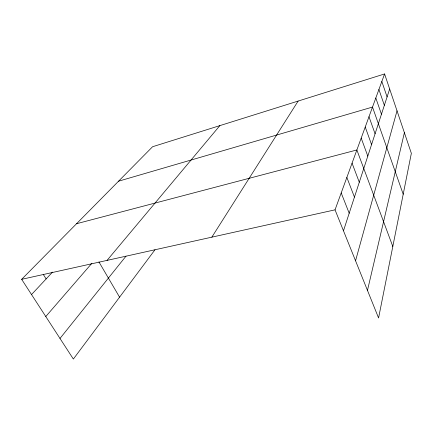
<?xml version="1.0" encoding="UTF-8"?>
<svg xmlns="http://www.w3.org/2000/svg" width="433" height="433" viewBox="0 0 433 433"><rect width="100%" height="100%" fill="white"/><g stroke="black" fill="none" stroke-linecap="round" stroke-linejoin="round"><path stroke-width="0.65" d="M367.476 290.402L404.39 132.682M355.553 260.785L397.023 110.826M343.477 230.794L389.662 89.009M384.585 73.946L411.35 153.32L378.577 317.979L335.039 209.843L384.585 73.946L152.595 146.727L21.65 279.323L73.356 359.054L154.96 249.803M211.845 237.154L298.131 101.073M59.992 338.449L125.992 256.163M107.043 260.39L219.861 125.624M45.779 316.528L91.856 263.302M31.528 294.548L52.517 272.108M118.555 181.2L372.51 107.065L403.204 194.238M76.565 223.715L356.868 149.97L392.807 246.491M21.65 279.323L335.039 209.843M43.349 274.522L46.131 278.933M98.93 261.911L119.573 297.173M341.199 192.939L349.193 213.242M346.855 177.438L354.448 197.112M352.056 163.16L359.293 182.25M361.198 138.095L367.801 156.113M365.23 127.037L371.563 144.568M368.992 116.721L375.075 133.786M375.812 98.01L381.451 114.215M378.913 89.501L384.352 105.311M381.836 81.496L387.086 96.922"/></g></svg>
